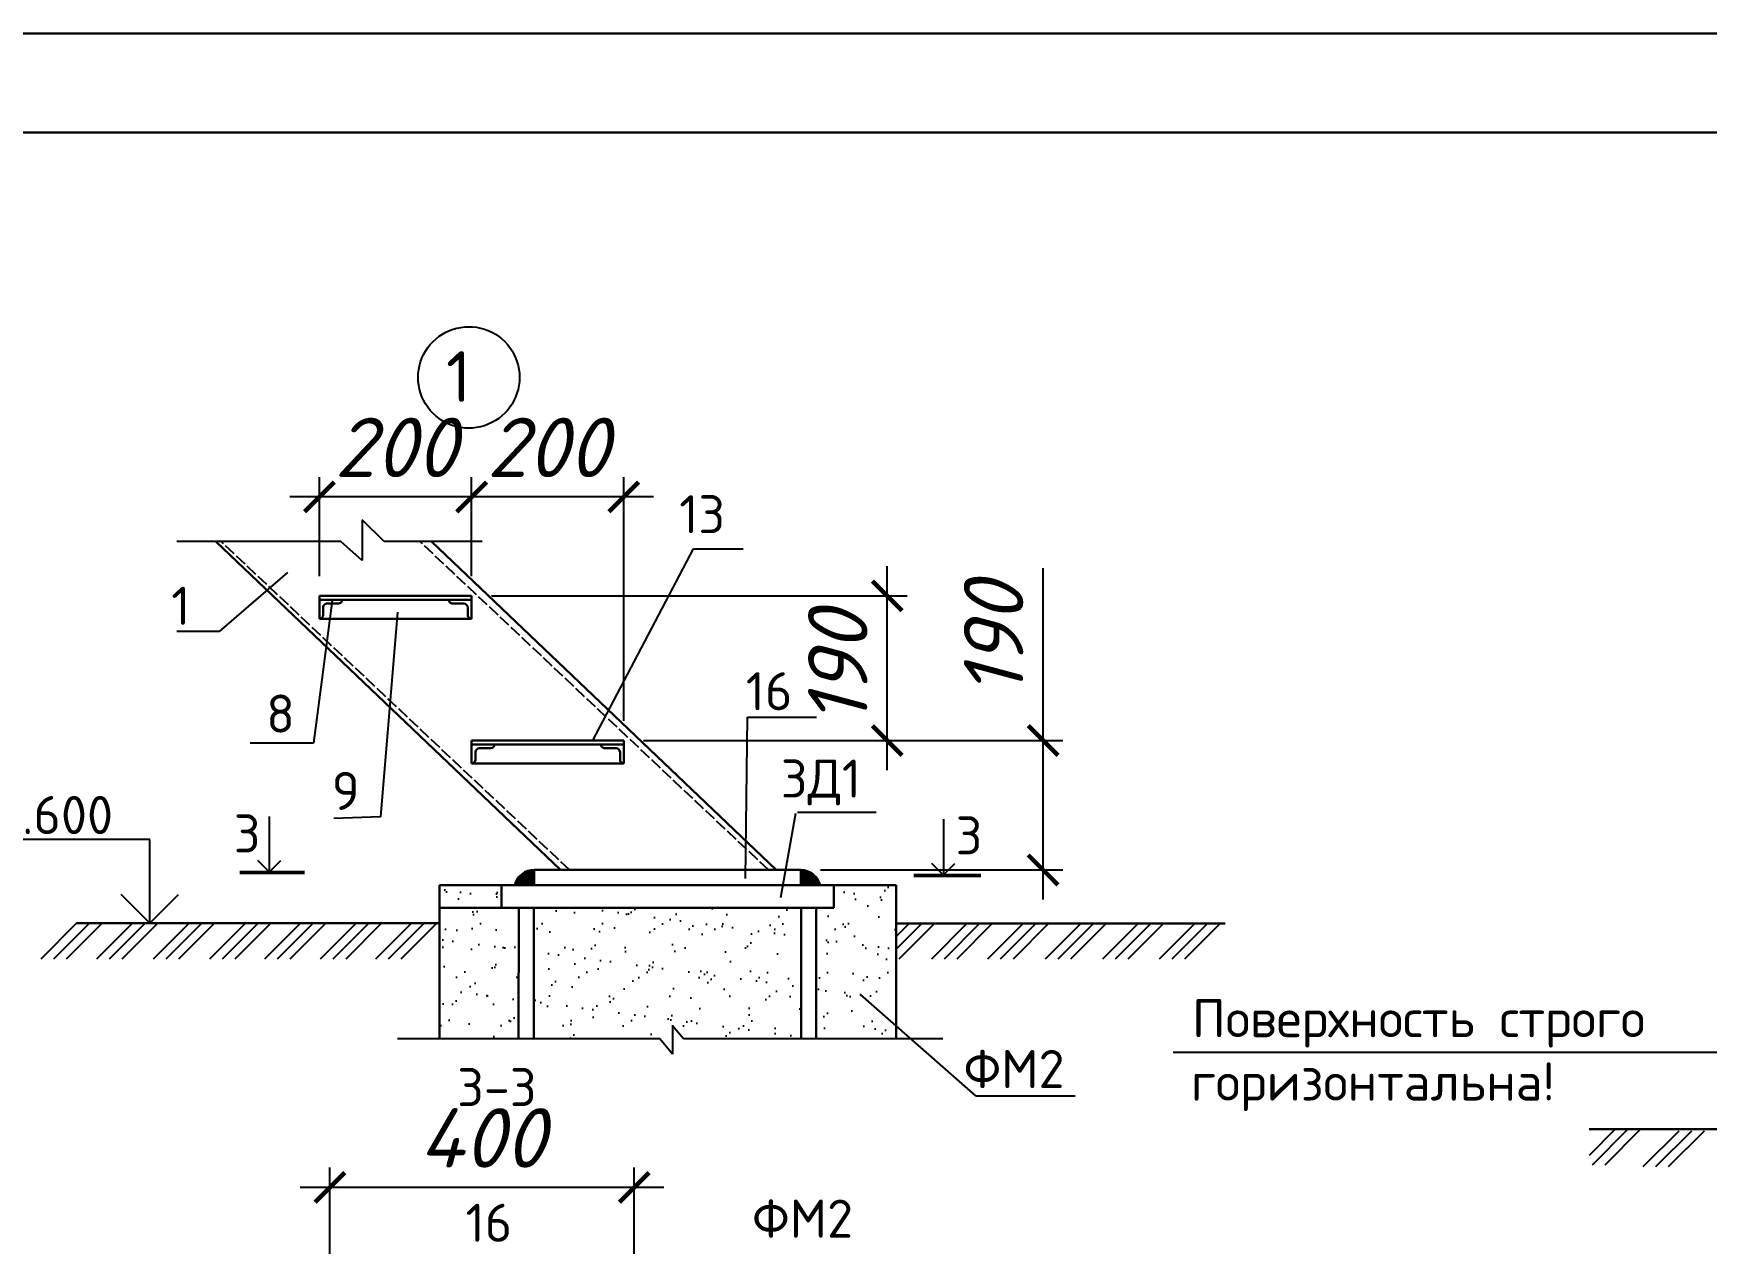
# Model space of a CAD drawing. Header units: millimetres. Extents: x 572274 to 2241483, y -888675 to -304135.
# Drawn here: x 1990477 to 1998921, y -622803 to -616698 of the extents above; entities that cross this region are included whole.
import ezdxf

# ---------------------------------------------------------------- set-up
doc = ezdxf.new("R2010")
doc.units = ezdxf.units.MM
doc.linetypes.add('ACAD_ISO02W100', pattern=[15, 12, -3])
doc.styles.get("Standard").update_dxf_attribs({"font": 'isocpeur.ttf'})
doc.styles.add('style1', font='isocpeui.ttf')
doc.dimstyles.new('ISO-25', dxfattribs={"dimtxt": 300, "dimasz": 150, "dimexe": 100, "dimexo": 100, "dimgap": 100, "dimtad": 1, "dimtxsty": 'style1', "dimblk": 'ARCHTICK', "dimcen": 250, "dimdle": 150, "dimclrd": 5, "dimclre": 5, "dimclrt": 7, "dimadec": 0, "dimazin": 0, "dimtfac": 1, "dimtmove": 0, "dimatfit": 3, "dimldrblk": 'ARCHTICK', "dimfxl": 1.25, "dimlwd": -1, "dimlwe": -1, "dimarcsym": 0})
pattern_1 = [(142.5, (2872755.2, -684372.26), (6.14412, 187.934683), [0, -148.25472, 0, -165.8112, 0, -158.496]), (172.5, (2872755.2, -684372.26), (-172.61694, 275.26084), [0, -79.97952, 0, -133.62432, 0, -51.2064]), (212.5, (2872875.17, -684372.26), (-303.74107, 0.55188), [0, -48.768, 0, -175.5648, 0, -229.2096]), (222.5, (2872875.17, -684372.26), (-293.20568, 85.60486), [0, -24.384, 0, -115.09248, 0, -131.6736])]

# ---------------------------------------------------------------- blocks, each defined once
blk = doc.blocks.new('_ArchTick')
at = {"color": 0, "linetype": 'ByBlock', "const_width": 0.15}
blk.add_lwpolyline([(-0.5, -0.5), (0.5, 0.5)], dxfattribs=at)
blk = doc.blocks.new('*D1087')
at = {"color": 5, "ltscale": 10, "transparency": 16777216}
for p, q in [((1991973.1, -623483.5), (1991973.1, -622420.4)), ((1993509.1, -623483.5), (1993509.1, -622420.4)), ((1993659.1, -622520.4), (1991823.1, -622520.4))]:
    blk.add_line(p, q, dxfattribs=at)
at = {"layer": 'Defpoints', "color": 0, "lineweight": 25, "ltscale": 10, "transparency": 16777216}
for p in [(1991973.1, -622520.4), (1991973.1, -623583.5), (1993509.1, -623583.5)]:
    blk.add_point(p, dxfattribs=at)
at = {"color": 5, "ltscale": 10, "transparency": 16777216, "xscale": 150, "yscale": 150, "zscale": 150, "rotation": 180}
blk.add_blockref('_ArchTick', (1991973.1, -622520.4), dxfattribs=at)
at = {"color": 5, "ltscale": 10, "transparency": 16777216, "xscale": 150, "yscale": 150, "zscale": 150}
blk.add_blockref('_ArchTick', (1993509.1, -622520.4), dxfattribs=at)
at = {"color": 7, "ltscale": 10, "transparency": 16777216, "insert": (1992741.1, -622270.4), "char_height": 300, "attachment_point": 5, "style": 'style1'}
blk.add_mtext('400', dxfattribs=at)
blk = doc.blocks.new('*D1078')
at = {"color": 5, "ltscale": 10, "transparency": 16777216}
for p, q in [((1991920.5, -619436.1), (1991920.5, -618936.8)), ((1992688.5, -619436.1), (1992688.5, -618936.8)), ((1992838.5, -619036.8), (1991770.5, -619036.8))]:
    blk.add_line(p, q, dxfattribs=at)
at = {"layer": 'Defpoints', "color": 0, "lineweight": 25, "ltscale": 10, "transparency": 16777216}
for p in [(1991920.5, -619036.8), (1991920.5, -619536.1), (1992688.5, -619536.1)]:
    blk.add_point(p, dxfattribs=at)
at = {"color": 5, "ltscale": 10, "transparency": 16777216, "xscale": 150, "yscale": 150, "zscale": 150, "rotation": 180}
blk.add_blockref('_ArchTick', (1991920.5, -619036.8), dxfattribs=at)
at = {"color": 5, "ltscale": 10, "transparency": 16777216, "xscale": 150, "yscale": 150, "zscale": 150}
blk.add_blockref('_ArchTick', (1992688.5, -619036.8), dxfattribs=at)
at = {"color": 7, "ltscale": 10, "transparency": 16777216, "insert": (1992304.5, -618786.8), "char_height": 300, "attachment_point": 5, "style": 'style1'}
blk.add_mtext('200', dxfattribs=at)
blk = doc.blocks.new('*D1079')
at = {"color": 5, "ltscale": 10, "transparency": 16777216}
for p, q in [((1992688.5, -619436.1), (1992688.5, -618936.8)), ((1993456.5, -620165.7), (1993456.5, -618936.8)), ((1993606.5, -619036.8), (1992538.5, -619036.8))]:
    blk.add_line(p, q, dxfattribs=at)
at = {"layer": 'Defpoints', "color": 0, "lineweight": 25, "ltscale": 10, "transparency": 16777216}
for p in [(1992688.5, -619036.8), (1992688.5, -619536.1), (1993456.5, -620265.7)]:
    blk.add_point(p, dxfattribs=at)
at = {"color": 5, "ltscale": 10, "transparency": 16777216, "xscale": 150, "yscale": 150, "zscale": 150, "rotation": 180}
blk.add_blockref('_ArchTick', (1992688.5, -619036.8), dxfattribs=at)
at = {"color": 5, "ltscale": 10, "transparency": 16777216, "xscale": 150, "yscale": 150, "zscale": 150}
blk.add_blockref('_ArchTick', (1993456.5, -619036.8), dxfattribs=at)
at = {"color": 7, "ltscale": 10, "transparency": 16777216, "insert": (1993072.5, -618786.8), "char_height": 300, "attachment_point": 5, "style": 'style1'}
blk.add_mtext('200', dxfattribs=at)
blk = doc.blocks.new('*D1080')
at = {"color": 5, "ltscale": 10, "transparency": 16777216}
for p, q in [((1994786.3, -620415.7), (1994786.3, -619386.1)), ((1992788.5, -619536.1), (1994886.3, -619536.1)), ((1993556.5, -620265.7), (1994886.3, -620265.7))]:
    blk.add_line(p, q, dxfattribs=at)
at = {"layer": 'Defpoints', "color": 0, "lineweight": 25, "ltscale": 10, "transparency": 16777216}
for p in [(1992688.5, -619536.1), (1994786.3, -619536.1), (1993456.5, -620265.7)]:
    blk.add_point(p, dxfattribs=at)
at = {"color": 5, "ltscale": 10, "transparency": 16777216, "xscale": 150, "yscale": 150, "zscale": 150}
for p, rotation in [((1994786.3, -619536.1), 90), ((1994786.3, -620265.7), 270)]:
    blk.add_blockref('_ArchTick', p, dxfattribs=dict(at, rotation=rotation))
at = {"color": 7, "ltscale": 10, "transparency": 16777216, "insert": (1994536.3, -619900.9), "char_height": 300, "attachment_point": 5, "rotation": 90, "style": 'style1'}
blk.add_mtext('190', dxfattribs=at)
blk = doc.blocks.new('*D1081')
at = {"color": 5, "ltscale": 10, "transparency": 16777216}
for p, q in [((1995572.7, -620265.7), (1995572.7, -619396.1)), ((1993556.5, -620265.7), (1995672.7, -620265.7)), ((1995572.7, -621068.5), (1995572.7, -620265.7)), ((1994448.7, -620918.5), (1995672.7, -620918.5))]:
    blk.add_line(p, q, dxfattribs=at)
at = {"layer": 'Defpoints', "color": 0, "lineweight": 25, "ltscale": 10, "transparency": 16777216}
for p in [(1993456.5, -620265.7), (1995572.7, -620265.7), (1994348.7, -620918.5)]:
    blk.add_point(p, dxfattribs=at)
at = {"color": 5, "ltscale": 10, "transparency": 16777216, "xscale": 150, "yscale": 150, "zscale": 150}
for p, rotation in [((1995572.7, -620265.7), 90), ((1995572.7, -620918.5), 270)]:
    blk.add_blockref('_ArchTick', p, dxfattribs=dict(at, rotation=rotation))
at = {"color": 7, "ltscale": 10, "transparency": 16777216, "insert": (1995322.7, -619755.9), "char_height": 300, "attachment_point": 5, "rotation": 90, "style": 'style1'}
blk.add_mtext('190', dxfattribs=at)

msp = doc.modelspace()

# ---------------------------------------------------------------- hatches: boundary and pattern name
at = {"ltscale": 5}
h = msp.add_hatch(color=256, dxfattribs=at)
edge = h.paths.add_edge_path()
edge.add_line((1993003.105, -620918.383), (1993004.576, -620918.383))
edge.add_line((1993004.576, -620918.383), (1993004.576, -620995.183))
edge.add_line((1993004.576, -620995.183), (1992904.289, -620995.183))
edge.add_ellipse((1993003.84, -621021.301), major_axis=(-0.561, 102.919), ratio=1, start_angle=360.09741, end_angle=434.9873177, ccw=False)
h = msp.add_hatch(color=256, dxfattribs=at)
edge = h.paths.add_edge_path()
edge.add_line((1994348.718, -620918.492), (1994350.189, -620918.492))
edge.add_ellipse((1994349.454, -621021.41), major_axis=(-0.784, 102.918), ratio=1, start_angle=284.2638535, end_angle=359.1537612, ccw=False)
edge.add_line((1994449.005, -620995.292), (1994348.718, -620995.292))
edge.add_line((1994348.718, -620995.292), (1994348.718, -620918.492))
h = msp.add_hatch()
h.set_pattern_fill('AR-SAND', color=256, scale=6, style=0)
h.set_pattern_definition([(142.5, (2872746.49, -684372.15), (6.14412, 187.934683), [0, -148.25472, 0, -165.8112, 0, -158.496]), (172.5, (2872746.49, -684372.15), (-172.61694, 275.26084), [0, -79.97952, 0, -133.62432, 0, -51.2064]), (212.5, (2872866.46, -684372.15), (-303.74107, 0.55188), [0, -48.768, 0, -175.5648, 0, -229.2096]), (222.5, (2872866.46, -684372.15), (-293.20568, 85.60486), [0, -24.384, 0, -115.09248, 0, -131.6736])])
h.paths.add_polyline_path([(1992522.722, -620995.183), (1992838.467, -620995.183), (1992838.467, -621110.383), (1992927.261, -621110.383), (1992925.542, -621770.018), (1992522.722, -621770.018)])
h = msp.add_hatch()
h.set_pattern_fill('AR-SAND', color=256, scale=6, style=0)
h.set_pattern_definition(pattern_1)
h.paths.add_polyline_path([(1994830.572, -620995.292), (1994516.546, -620995.292), (1994516.546, -621110.492), (1994427.75, -621110.492), (1994427.75, -621770.127), (1994830.572, -621770.127)])
h = msp.add_hatch()
h.set_pattern_fill('AR-SAND', color=256, scale=6, style=0)
h.set_pattern_definition(pattern_1)
h.paths.add_polyline_path([(1993002.345, -621770.127), (1993002.345, -621110.492), (1994350.95, -621110.492), (1994350.95, -621770.127)])

# ---------------------------------------------------------------- linework, layer by layer
for p, q in [((2022547.948, -616698.415), (1981807.948, -616698.415)), ((1981807.948, -616698.415), (2023807.948, -616698.415)), ((1992035.731, -619555.308), (1992035.731, -619555.308)), ((1992573.335, -619555.308), (1992573.335, -619555.308)), ((1991920.531, -619651.308), (1991920.531, -619651.308)), ((1992688.535, -619651.308), (1992688.535, -619651.308)), ((1992803.731, -620284.892), (1992803.731, -620284.892)), ((1993341.335, -620284.892), (1993341.335, -620284.892)), ((1992688.531, -620380.892), (1992688.531, -620380.892)), ((1993456.535, -620380.892), (1993456.535, -620380.892)), ((1990695.076, -621187.183), (1990514.057, -621368.202)), ((1990759.076, -621187.183), (1990578.057, -621368.202)), ((1990823.076, -621187.183), (1990642.057, -621368.202)), ((1990976.101, -621187.183), (1990795.082, -621368.202)), ((1991040.101, -621187.183), (1990859.082, -621368.202)), ((1991104.101, -621187.183), (1990923.082, -621368.202)), ((1991262.746, -621187.183), (1991081.727, -621368.202)), ((1991326.746, -621187.183), (1991145.727, -621368.202)), ((1991390.746, -621187.183), (1991209.727, -621368.202)), ((1991546.581, -621187.183), (1991365.562, -621368.202)), ((1991610.581, -621187.183), (1991429.562, -621368.202)), ((1991674.581, -621187.183), (1991493.562, -621368.202)), ((1991824.797, -621187.183), (1991643.777, -621368.202)), ((1991888.797, -621187.183), (1991707.777, -621368.202)), ((1991952.797, -621187.183), (1991771.777, -621368.202)), ((1992105.823, -621187.183), (1991924.804, -621368.202)), ((1992169.823, -621187.183), (1991988.804, -621368.202)), ((1992233.823, -621187.183), (1992052.804, -621368.202)), ((1992384.892, -621187.183), (1992203.873, -621368.202)), ((1992448.892, -621187.183), (1992267.873, -621368.202)), ((1992512.892, -621187.183), (1992331.873, -621368.202)), ((1994961.75, -621187.183), (1994830.572, -621318.361)), ((1994897.75, -621187.183), (1994830.572, -621254.361)), ((1995025.75, -621187.183), (1994844.73, -621368.202)), ((1995190.015, -621187.183), (1995008.995, -621368.202)), ((1995254.015, -621187.183), (1995072.995, -621368.202)), ((1995318.015, -621187.183), (1995136.995, -621368.202)), ((1995473.85, -621187.183), (1995292.831, -621368.202)), ((1995537.85, -621187.183), (1995356.831, -621368.202)), ((1995601.85, -621187.183), (1995420.831, -621368.202)), ((1995764.128, -621187.183), (1995583.108, -621368.202)), ((1995828.128, -621187.183), (1995647.108, -621368.202)), ((1995892.128, -621187.183), (1995711.108, -621368.202)), ((1996053.585, -621187.183), (1995872.565, -621368.202)), ((1996117.585, -621187.183), (1995936.565, -621368.202)), ((1996181.585, -621187.183), (1996000.565, -621368.202)), ((1996340.23, -621187.183), (1996159.21, -621368.202)), ((1996404.23, -621187.183), (1996223.21, -621368.202)), ((1996468.23, -621187.183), (1996287.21, -621368.202)), ((1995232.871, -622057.56), (1994651.319, -621547.587)), ((1998460.427, -622226.922), (1998328.135, -622359.214)), ((1998524.427, -622226.922), (1998343.407, -622407.942)), ((1998588.427, -622226.922), (1998407.407, -622407.942)), ((1998781.231, -622236.043), (1998600.212, -622417.063)), ((1998845.231, -622236.043), (1998664.212, -622417.063)), ((1998909.231, -622236.043), (1998728.212, -622417.063))]:
    msp.add_line(p, q)
at = {"color": 1, "lineweight": 30}
msp.add_line((1984307.948, -617198.415), (2023307.948, -617198.415), dxfattribs=at)
at = {"ltscale": 10}
for p, q in [((1992136.216, -619151.653), (1992136.216, -619357.287)), ((1992247.361, -619262.323), (1992136.216, -619151.653)), ((1992029.186, -619262.323), (1991200.903, -619262.323)), ((1992136.216, -619357.287), (1992029.186, -619262.323)), ((1992741.23, -619262.323), (1992247.361, -619262.323)), ((1993300.571, -620265.692), (1993809.104, -619299.024)), ((1993809.104, -619299.024), (1994058.181, -619299.024)), ((1991759.889, -619418.659), (1991414.674, -619716.031)), ((1991984.913, -619558.55), (1991890.798, -620279.601)), ((1992314.84, -619618.081), (1992227.849, -620651.115)), ((1991414.674, -619716.031), (1991200.279, -619716.031)), ((1994070.717, -620961.43), (1994081.569, -620148.503)), ((1994081.569, -620148.503), (1994428.817, -620148.503)), ((1991890.798, -620279.601), (1991570.229, -620279.601)), ((1994248.499, -621058.04), (1994324.02, -620631.832)), ((1994333.341, -620626.957), (1994730.462, -620627.048)), ((1991667.37, -620648.341), (1991667.37, -620932.554)), ((1992227.849, -620651.115), (1991993.287, -620659.266)), ((1995069.517, -620662.782), (1995069.517, -620946.995)), ((1991064.829, -620764.182), (1989924.739, -620764.182)), ((1991064.829, -621187.183), (1991064.829, -620764.182)), ((1991667.761, -620929.678), (1991609.636, -620871.553)), ((1991666.978, -620929.678), (1991725.104, -620871.553)), ((1995069.908, -620944.119), (1995011.783, -620885.994)), ((1995069.125, -620944.119), (1995127.251, -620885.994)), ((1991064.829, -621187.183), (1990919.813, -621042.167)), ((1991064.829, -621187.183), (1991209.844, -621042.167)), ((1993701.852, -621704.863), (1993701.852, -621848.379)), ((1993757.109, -621770.127), (1993701.852, -621704.863)), ((1993637.574, -621770.127), (1992314.591, -621770.127)), ((1993701.852, -621848.379), (1993637.574, -621770.127)), ((1995067.529, -621770.127), (1993757.109, -621770.127)), ((2000120.352, -621838.942), (1996229.241, -621838.942)), ((1995232.871, -622057.56), (1995734.314, -622057.56))]:
    msp.add_line(p, q, dxfattribs=at)
at = {"lineweight": 30, "ltscale": 5}
for p, q in [((1993137.626, -620918.492), (1991397.79, -619262.323)), ((1994225.296, -620918.492), (1992485.459, -619262.323)), ((1991920.531, -619536.108), (1991920.531, -619651.308)), ((1992688.535, -619536.108), (1991920.531, -619536.108)), ((1992688.535, -619651.308), (1992688.535, -619536.108)), ((1992688.535, -619555.308), (1991920.531, -619555.308)), ((1991939.731, -619594.415), (1991939.731, -619632.108)), ((1992016.531, -619574.508), (1991959.92, -619574.508)), ((1992649.146, -619574.508), (1992592.535, -619574.508)), ((1992669.335, -619632.108), (1992669.335, -619594.415)), ((1991920.531, -619651.308), (1992688.535, -619651.308)), ((1992688.531, -620265.692), (1992688.531, -620380.892)), ((1993456.535, -620265.692), (1992688.531, -620265.692)), ((1993456.535, -620284.892), (1992688.531, -620284.892)), ((1992784.531, -620304.092), (1992727.92, -620304.092)), ((1993417.146, -620304.092), (1993360.535, -620304.092)), ((1993456.535, -620380.892), (1993456.535, -620265.692)), ((1992688.531, -620380.892), (1993456.535, -620380.892)), ((1992707.731, -620323.999), (1992707.731, -620361.692)), ((1993437.335, -620361.692), (1993437.335, -620323.999)), ((1994350.189, -620918.492), (1993004.576, -620918.492)), ((1992526.562, -621770.127), (1992526.562, -620995.183)), ((1992526.562, -620995.292), (1994830.572, -620995.292)), ((1992838.467, -621110.383), (1992838.467, -620995.183)), ((1994516.546, -620995.292), (1994516.546, -621110.492)), ((1994830.572, -620995.292), (1994830.572, -621770.127)), ((1994516.546, -621110.492), (1992526.562, -621110.492)), ((1992927.266, -621108.439), (1992925.547, -621768.072)), ((1993002.345, -621110.383), (1993002.345, -621770.018)), ((1994350.95, -621110.492), (1994350.95, -621770.127)), ((1994427.75, -621110.492), (1994427.75, -621770.127)), ((1992522.722, -621187.183), (1990695.076, -621187.183)), ((1994831.787, -621188.825), (1996491.712, -621188.825)), ((2000120.352, -622226.922), (1998328.135, -622226.922))]:
    msp.add_line(p, q, dxfattribs=at)
at = {"linetype": 'ACAD_ISO02W100', "ltscale": 5}
for p, q in [((1993183.044, -620918.492), (1991424.457, -619262.323)), ((1994186.896, -620918.492), (1992428.308, -619262.323))]:
    msp.add_line(p, q, dxfattribs=at)
at = {"lineweight": 50, "ltscale": 10}
for p, q in [((1991844.661, -620931.589), (1991518.726, -620931.589)), ((1995258.116, -620946.03), (1994920.873, -620946.03))]:
    msp.add_line(p, q, dxfattribs=at)
at = {"ltscale": 5}
for p, q in [((1993004.576, -620918.383), (1993004.576, -620995.183)), ((1994348.718, -620918.492), (1994348.718, -620995.292)), ((1992526.562, -620995.183), (1992526.562, -621187.183)), ((1994449.005, -620995.292), (1992913.005, -620995.292)), ((1993681.005, -620995.292), (1994449.005, -620995.292))]:
    msp.add_line(p, q, dxfattribs=at)
at = {"ltscale": 10}
msp.add_ellipse((1992674.283, -618433.77), major_axis=(0.201, 256), ratio=1, start_param=-1.57001261, end_param=4.7131727, dxfattribs=at)
at = {"lineweight": 30, "ltscale": 5}
for centre, major_axis, start_param, end_param in [((1991958.682, -619593.443), (13.418, 13.418), 0.72013322, 2.40743002), ((1992016.531, -619555.308), (13.576, 13.576), 3.92699082, 5.49778714), ((1992592.535, -619555.308), (-13.576, 13.576), 0.78539816, 2.35619449), ((1992646.516, -619597.366), (-16.27, 16.27), 4.05560369, 5.38320369), ((1991920.531, -619632.108), (13.576, 13.576), 3.92699082, 5.49778714), ((1992688.535, -619632.108), (-13.576, 13.576), 0.78539816, 2.35619449), ((1992729.226, -620325.607), (15.242, 15.242), 0.84604692, 2.28151632), ((1992784.531, -620284.892), (13.576, 13.576), 3.92699082, 5.49778714), ((1993360.535, -620284.892), (-13.576, 13.576), 0.78539816, 2.35619449), ((1993416.933, -620324.499), (14.431, 14.431), 5.52229771, 7.05810232), ((1992688.531, -620361.692), (13.576, 13.576), 3.92699082, 5.49778714), ((1993456.535, -620361.692), (-13.576, 13.576), 0.78539816, 2.35619449)]:
    msp.add_ellipse(centre, major_axis=major_axis, ratio=1, start_param=start_param, end_param=end_param, dxfattribs=at)
at = {"ltscale": 5}
for centre, major_axis, start_param, end_param in [((1993003.84, -621021.301), (0.481, 102.919), -0.00246983, 1.31890095), ((1994349.454, -621021.41), (0.177, 102.92), -1.31250803, 0.00886275)]:
    msp.add_ellipse(centre, major_axis=major_axis, ratio=1, start_param=start_param, end_param=end_param, dxfattribs=at)

# ---------------------------------------------------------------- texts
for s, height, p in [('1', 256, (1992558.932, -618557.589)), ('13', 192, (1993736.584, -619219.815)), ('1', 192, (1991172.698, -619681.878)), ('16', 192, (1994072.568, -620112.998)), ('8', 192, (1991651.525, -620225.834)), ('ЗД1', 192, (1994249.069, -620553.342)), ('9', 192, (1991982.348, -620615.848)), ('-0.600', 192, (1990157.842, -620737.458)), ('3', 192, (1991487.735, -620830.342)), ('3', 192, (1995131.276, -620840.189)), ('Поверхность строго ', 192, (1996324.172, -621762.411)), ('ФМ2', 192, (1995171.366, -622018.762)), ('горизонтальна!', 192, (1996318.645, -622082.411)), ('3-3', 192, (1992615.373, -622110.115)), ('ФМ2', 192, (1994104.014, -622773.796)), ('16', 192, (1992658.078, -622794.587))]:
    msp.add_text(s, height=height).set_placement(p)

# ---------------------------------------------------------------- dimensions: what is measured, and where the dimension line sits
at = {"color": 5, "ltscale": 10}
for base, p1, p2, picture, middle in [((1991920.531, -619036.838), (1992688.535, -619536.108), (1991920.531, -619536.108), '*D1078', (1992304.533, -619036.838)), ((1992688.535, -619036.838), (1993456.535, -620265.692), (1992688.535, -619536.108), '*D1079', (1993072.535, -619036.838))]:
    dim = msp.add_linear_dim(base=base, p1=p1, p2=p2, angle=180, text='200', dimstyle='ISO-25', dxfattribs=at)
    dim.commit()
    dim.dimension.update_dxf_attribs({"geometry": picture, "text_midpoint": middle, "dimtype": 160})
for base, p1, p2, angle, text, picture, middle in [((1994786.336, -619536.108), (1993456.535, -620265.692), (1992688.535, -619536.108), 90, '190', '*D1080', (1994536.336, -619900.9)), ((1995572.75, -620265.692), (1994348.718, -620918.492), (1993456.535, -620265.692), 90, '190', '*D1081', (1995322.75, -619755.919)), ((1991973.09, -622520.357), (1993509.09, -623583.508), (1991973.09, -623583.508), 180, '400', '*D1087', (1992741.09, -622270.357))]:
    dim = msp.add_linear_dim(base=base, p1=p1, p2=p2, angle=angle, text=text, dimstyle='ISO-25', dxfattribs=at)
    dim.commit()
    dim.dimension.update_dxf_attribs({"geometry": picture, "text_midpoint": middle})

doc.saveas('drawing.dxf')
